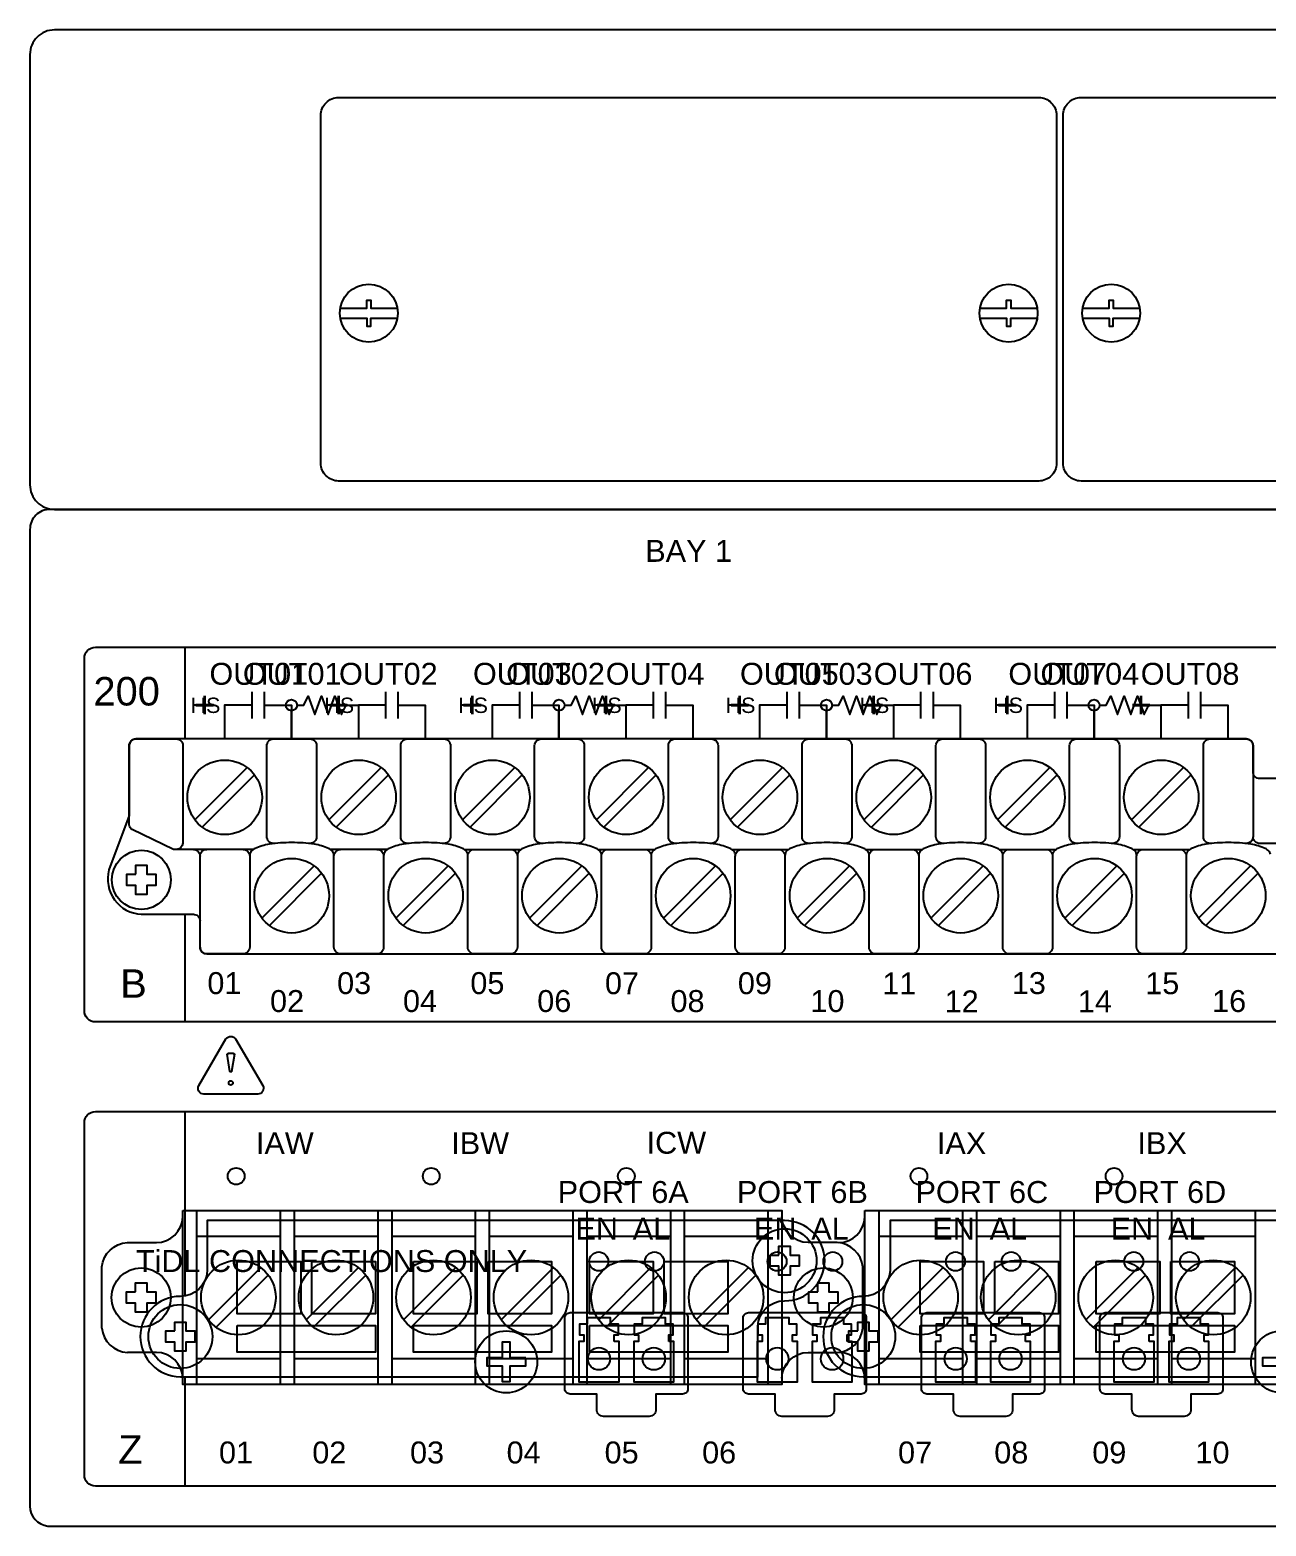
# Model space of a CAD drawing. Extents: x 0.5 to 47.5, y 0.5 to 35.2.
# Drawn here: x 27.37 to 32.92, y 10.18 to 16.89 of the extents above; entities that cross this region are included whole.
import ezdxf
from ezdxf.enums import TextEntityAlignment as Align

# ---------------------------------------------------------------- set-up
doc = ezdxf.new("R2010")
doc.units = 0
doc.header["$MEASUREMENT"] = 0
for name, color, linetype in [('1_2__1__SCREW_TERMINAL__SV', 7, 'CONTINUOUS'), ('1_3__2__CONNECTORIZED__SV_', 7, 'CONTINUOUS'), ('1_4__T__TIME-DOMAIN_LINK__', 7, 'CONTINUOUS'), ('4_1__2___8__OPTOISOLATED_I', 7, 'CONTINUOUS'), ('4_2__7___8__OPTOISOLATED_I', 7, 'CONTINUOUS'), ('4_3__4___24__OPTOISOLATED_', 7, 'CONTINUOUS'), ('4_4__D___24__OPTOISOLATED_', 7, 'CONTINUOUS'), ('4_5__8___8__OPTOISOLATED_I', 7, 'CONTINUOUS'), ('5_0______DWG_', 7, 'CONTINUOUS')]:
    doc.layers.add(name, color=color, linetype=linetype)
doc.styles.add('ARIAL', font='arial.ttf')

msp = doc.modelspace()

# ---------------------------------------------------------------- linework, layer by layer
at = {"layer": '1_2__1__SCREW_TERMINAL__SV'}
for points in [[(40.3805, 10.8159), (40.3805, 10.4128, -0.414214), (40.3305, 10.3628), (27.6692, 10.3628, -0.414214), (27.6192, 10.4128), (27.6192, 11.9929, -0.414214), (27.6692, 12.0428), (40.3305, 12.0428, -0.414214), (40.3805, 11.9929), (40.3805, 11.021)], [(27.6974, 11.0715), (27.6974, 11.3459, -0.374201), (27.812, 11.4547), (27.9422, 11.4547, 0.403969), (28.0602, 11.5706)], [(30.7479, 10.8468, -0.403969), (30.8659, 10.9627), (30.9961, 10.9627, 0.374201), (31.1107, 11.0715), (31.1107, 11.3459, 0.374201), (30.9961, 11.4547), (30.8659, 11.4547, -0.403969), (30.7479, 11.5706)], [(31.0023, 11.4547, 0.403969), (31.1203, 11.5706)], [(27.6974, 11.0715, 0.374201), (27.812, 10.9627)], [(28.0602, 10.8468, 0.403969), (27.9422, 10.9627), (27.812, 10.9627, -0.374201)], [(31.1203, 10.8468, 0.403969), (31.0023, 10.9627)]]:
    msp.add_lwpolyline(points, format="xyb", dxfattribs=at)
for points in [[(28.0692, 12.0428), (28.0692, 11.5987)], [(28.1227, 11.5987), (28.1227, 10.8187)], [(28.4977, 11.5987), (28.4977, 10.8187)], [(28.5603, 11.5987), (28.5603, 10.8187)], [(28.9353, 11.5987), (28.9353, 10.8187)], [(28.9978, 11.5987), (28.9978, 10.8187)], [(29.3728, 11.5987), (29.3728, 10.8187)], [(29.4353, 11.5987), (29.4353, 10.8187)], [(29.8103, 11.5987), (29.8103, 10.8187)], [(29.8728, 11.5987), (29.8728, 10.8187)], [(30.2478, 11.5987), (30.2478, 10.8187)], [(30.3102, 11.5987), (30.3102, 10.8187)], [(30.6852, 11.5987), (30.6852, 10.8187)], [(31.1829, 11.5987), (31.1829, 10.8187)], [(31.5579, 11.5987), (31.5579, 10.8187)], [(31.6204, 11.5987), (31.6204, 10.8187)], [(31.9954, 11.5987), (31.9954, 10.8187)], [(32.0579, 11.5987), (32.0579, 10.8187)], [(32.4329, 11.5987), (32.4329, 10.8187)], [(32.4954, 11.5987), (32.4954, 10.8187)], [(32.8704, 11.5987), (32.8704, 10.8187)], [(28.1227, 11.4836), (28.4977, 11.4836)], [(28.5603, 11.4836), (28.9353, 11.4836)], [(28.9978, 11.4836), (29.3728, 11.4836)], [(29.4353, 11.4836), (29.8103, 11.4836)], [(29.8728, 11.4836), (30.2478, 11.4836)], [(30.3102, 11.4836), (30.6852, 11.4836)], [(31.1829, 11.4836), (31.5579, 11.4836)], [(31.6204, 11.4836), (31.9954, 11.4836)], [(32.0579, 11.4836), (32.4329, 11.4836)], [(32.4954, 11.4836), (32.8704, 11.4836)], [(28.4107, 11.3427), (28.1765, 11.1085)], [(28.8482, 11.3427), (28.614, 11.1085)], [(29.2856, 11.3427), (29.0514, 11.1085)], [(29.7231, 11.3427), (29.4889, 11.1085)], [(30.1606, 11.3427), (29.9265, 11.1085)], [(30.5982, 11.3427), (30.364, 11.1085)], [(31.4708, 11.3427), (31.2366, 11.1085)], [(31.9083, 11.3427), (31.6742, 11.1085)], [(32.3457, 11.3427), (32.1115, 11.1085)], [(32.7832, 11.3427), (32.5491, 11.1085)], [(28.4441, 11.3092), (28.2099, 11.0751)], [(28.8816, 11.3092), (28.6475, 11.0751)], [(29.319, 11.3092), (29.0848, 11.0751)], [(29.7565, 11.3092), (29.5224, 11.0751)], [(30.1941, 11.3092), (29.9599, 11.0751)], [(30.6316, 11.3092), (30.3974, 11.0751)], [(31.5042, 11.3092), (31.2701, 11.0751)], [(31.9418, 11.3092), (31.7076, 11.0751)], [(32.3791, 11.3092), (32.1449, 11.0751)], [(32.8166, 11.3092), (32.5825, 11.0751)], [(28.4977, 10.9338), (28.1227, 10.9338)], [(28.9353, 10.9338), (28.5603, 10.9338)], [(29.3728, 10.9338), (28.9978, 10.9338)], [(29.8103, 10.9338), (29.4353, 10.9338)], [(30.2478, 10.9338), (29.8728, 10.9338)], [(30.6852, 10.9338), (30.3102, 10.9338)], [(31.5579, 10.9338), (31.1829, 10.9338)], [(31.9954, 10.9338), (31.6204, 10.9338)], [(32.4329, 10.9338), (32.0579, 10.9338)], [(32.8704, 10.9338), (32.4954, 10.9338)], [(28.0692, 10.8187), (28.0692, 10.3629)]]:
    msp.add_lwpolyline(points, dxfattribs=at)
for points in [[(28.0602, 11.5987), (30.7477, 11.5987), (30.7477, 10.8187), (28.0602, 10.8187)], [(31.1203, 11.5987), (33.8079, 11.5987), (33.8079, 10.8187), (31.1203, 10.8187)], [(27.849, 11.2335), (27.849, 11.2738), (27.899, 11.2738), (27.899, 11.2335), (27.9391, 11.2335), (27.9391, 11.1835), (27.899, 11.1835), (27.899, 11.1436), (27.849, 11.1436), (27.849, 11.1835), (27.8089, 11.1835), (27.8089, 11.2335)], [(30.9091, 11.2335), (30.9091, 11.2738), (30.9591, 11.2738), (30.9591, 11.2335), (30.9992, 11.2335), (30.9992, 11.1835), (30.9591, 11.1835), (30.9591, 11.1436), (30.9091, 11.1436), (30.9091, 11.1835), (30.869, 11.1835), (30.869, 11.2335)]]:
    msp.add_lwpolyline(points, close=True, dxfattribs=at)
for centre, radius in [((28.3002, 11.7526), 0.0375), ((29.1749, 11.7526), 0.0375), ((30.0502, 11.7526), 0.0375), ((31.3627, 11.7526), 0.0375), ((32.2377, 11.7526), 0.0375), ((27.874, 11.2087), 0.1324), ((28.3103, 11.2089), 0.1673), ((28.7478, 11.2089), 0.1673), ((29.1852, 11.2089), 0.1673), ((29.6227, 11.2089), 0.1673), ((30.0603, 11.2089), 0.1673), ((30.4978, 11.2089), 0.1673), ((30.9341, 11.2087), 0.1324), ((31.3704, 11.2089), 0.1673), ((31.808, 11.2089), 0.1673), ((32.2453, 11.2089), 0.1673), ((32.6829, 11.2089), 0.1673)]:
    msp.add_circle(centre, radius, dxfattribs=at)
at = {"layer": '1_3__2__CONNECTORIZED__SV_'}
msp.add_lwpolyline([(40.3805, 10.8159), (40.3805, 10.4128, -0.414214), (40.3305, 10.3628), (27.6692, 10.3628, -0.414214), (27.6192, 10.4128), (27.6192, 11.9929, -0.414214), (27.6692, 12.0428), (40.3305, 12.0428, -0.414214), (40.3805, 11.9929), (40.3805, 11.021)], format="xyb", dxfattribs=at)
for points in [[(28.0692, 12.0428), (28.0692, 11.2152)], [(28.0692, 10.8537), (28.0692, 10.3629)]]:
    msp.add_lwpolyline(points, dxfattribs=at)
for points in [[(28.05, 11.2137, 1), (28.05, 10.8537), (30.64, 10.8535), (30.64, 11.0798, -0.405199), (30.7599, 11.1937, 0.999995), (30.7599, 11.5538), (28.17, 11.5536), (28.17, 11.3276, -0.399232)], [(31.113, 11.2137, 1), (31.113, 10.8537), (33.703, 10.8535), (33.703, 11.0798, -0.405199), (33.8229, 11.1937, 0.999995), (33.8229, 11.5538), (31.233, 11.5536), (31.233, 11.3276, -0.399232)]]:
    msp.add_lwpolyline(points, format="xyb", close=True, dxfattribs=at)
for points in [[(30.7349, 11.3989), (30.7349, 11.4388), (30.7849, 11.4388), (30.7849, 11.3989), (30.825, 11.3989), (30.825, 11.3486), (30.7849, 11.3486), (30.7849, 11.3086), (30.7349, 11.3086), (30.7349, 11.3486), (30.6948, 11.3486), (30.6948, 11.3989), (30.7349, 11.3989)], [(28.3049, 11.3702), (28.5899, 11.3702), (28.5899, 11.1352), (28.3049, 11.1352)], [(28.6399, 11.3702), (28.9249, 11.3702), (28.9249, 11.1352), (28.6399, 11.1352)], [(29.0949, 11.3702), (29.3799, 11.3702), (29.3799, 11.1352), (29.0949, 11.1352)], [(29.4299, 11.3702), (29.7149, 11.3702), (29.7149, 11.1352), (29.4299, 11.1352)], [(29.8849, 11.3702), (30.1699, 11.3702), (30.1699, 11.1352), (29.8849, 11.1352)], [(30.2199, 11.3702), (30.5049, 11.3702), (30.5049, 11.1352), (30.2199, 11.1352)], [(31.3679, 11.3702), (31.6529, 11.3702), (31.6529, 11.1352), (31.3679, 11.1352)], [(31.7029, 11.3702), (31.9879, 11.3702), (31.9879, 11.1352), (31.7029, 11.1352)], [(32.1579, 11.3702), (32.4429, 11.3702), (32.4429, 11.1352), (32.1579, 11.1352)], [(32.4929, 11.3702), (32.7779, 11.3702), (32.7779, 11.1352), (32.4929, 11.1352)], [(28.025, 11.0589), (28.025, 11.0988), (28.075, 11.0988), (28.075, 11.0589), (28.1151, 11.0589), (28.1151, 11.0085), (28.075, 11.0085), (28.075, 10.9686), (28.025, 10.9686), (28.025, 11.0085), (27.9849, 11.0085), (27.9849, 11.0589), (28.025, 11.0589)], [(28.3049, 11.0836), (28.9249, 11.0836), (28.9249, 10.9636), (28.3049, 10.9636)], [(29.0949, 11.0836), (29.7149, 11.0836), (29.7149, 10.9636), (29.0949, 10.9636)], [(29.8849, 11.0836), (30.5049, 11.0836), (30.5049, 10.9636), (29.8849, 10.9636)], [(31.088, 11.0589), (31.088, 11.0988), (31.138, 11.0988), (31.138, 11.0589), (31.1781, 11.0589), (31.1781, 11.0085), (31.138, 11.0085), (31.138, 10.9686), (31.088, 10.9686), (31.088, 11.0085), (31.0479, 11.0085), (31.0479, 11.0589), (31.088, 11.0589)], [(31.3679, 11.0836), (31.9879, 11.0836), (31.9879, 10.9636), (31.3679, 10.9636)], [(32.1579, 11.0836), (32.7779, 11.0836), (32.7779, 10.9636), (32.1579, 10.9636)]]:
    msp.add_lwpolyline(points, close=True, dxfattribs=at)
for centre, radius in [((28.3002, 11.7526), 0.0375), ((29.1749, 11.7526), 0.0375), ((30.0502, 11.7526), 0.0375), ((31.3627, 11.7526), 0.0375), ((32.2377, 11.7526), 0.0375), ((30.7599, 11.3737), 0.1433), ((28.05, 11.0337), 0.1433), ((31.113, 11.0337), 0.1433)]:
    msp.add_circle(centre, radius, dxfattribs=at)
at = {"layer": '1_4__T__TIME-DOMAIN_LINK__'}
for points in [[(29.7978, 11.1408), (30.3028, 11.1408, -0.414214), (30.3263, 11.1173), (30.3263, 10.7993, -0.414214), (30.3028, 10.7758), (30.1828, 10.7758), (30.1828, 10.7058, -0.414214), (30.1528, 10.6758), (29.9478, 10.6758, -0.414214), (29.9178, 10.7058), (29.9178, 10.7758), (29.7978, 10.7758, -0.414214), (29.7743, 10.7993), (29.7743, 11.1173, -0.414214)], [(30.5978, 11.1408), (31.1028, 11.1408, -0.414214), (31.1263, 11.1173), (31.1263, 10.7993, -0.414214), (31.1028, 10.7758), (30.9828, 10.7758), (30.9828, 10.7058, -0.414214), (30.9528, 10.6758), (30.7478, 10.6758, -0.414214), (30.7178, 10.7058), (30.7178, 10.7758), (30.5978, 10.7758, -0.414214), (30.5743, 10.7993), (30.5743, 11.1173, -0.414214)], [(31.3978, 11.1408), (31.9028, 11.1408, -0.414214), (31.9263, 11.1173), (31.9263, 10.7993, -0.414214), (31.9028, 10.7758), (31.7828, 10.7758), (31.7828, 10.7058, -0.414214), (31.7528, 10.6758), (31.5478, 10.6758, -0.414214), (31.5178, 10.7058), (31.5178, 10.7758), (31.3978, 10.7758, -0.414214), (31.3743, 10.7993), (31.3743, 11.1173, -0.414214)], [(32.1978, 11.1408), (32.7028, 11.1408, -0.414214), (32.7263, 11.1173), (32.7263, 10.7993, -0.414214), (32.7028, 10.7758), (32.5828, 10.7758), (32.5828, 10.7058, -0.414214), (32.5528, 10.6758), (32.3478, 10.6758, -0.414214), (32.3178, 10.7058), (32.3178, 10.7758), (32.1978, 10.7758, -0.414214), (32.1743, 10.7993), (32.1743, 11.1173, -0.414214)]]:
    msp.add_lwpolyline(points, format="xyb", close=True, dxfattribs=at)
for points in [[(29.9953, 11.0108), (29.9953, 11.0408), (30.0148, 11.0408), (30.0148, 11.0888), (29.9798, 11.0888), (29.9798, 11.1168), (29.8748, 11.1168), (29.8748, 11.0888), (29.8398, 11.0888), (29.8398, 11.0408), (29.8593, 11.0408), (29.8593, 11.0108), (29.8374, 11.0108), (29.8374, 10.8308), (30.0173, 10.8308), (30.0173, 11.0108), (29.9953, 11.0108)], [(30.2413, 11.0108), (30.2413, 11.0408), (30.2608, 11.0408), (30.2608, 11.0888), (30.2258, 11.0888), (30.2258, 11.1168), (30.1208, 11.1168), (30.1208, 11.0888), (30.0858, 11.0888), (30.0858, 11.0408), (30.1053, 11.0408), (30.1053, 11.0108), (30.0833, 11.0108), (30.0833, 10.8308), (30.2633, 10.8308), (30.2633, 11.0108), (30.2413, 11.0108)], [(30.7953, 11.0108), (30.7953, 11.0408), (30.8148, 11.0408), (30.8148, 11.0888), (30.7798, 11.0888), (30.7798, 11.1168), (30.6748, 11.1168), (30.6748, 11.0888), (30.6398, 11.0888), (30.6398, 11.0408), (30.6593, 11.0408), (30.6593, 11.0108), (30.6374, 11.0108), (30.6374, 10.8308), (30.8173, 10.8308), (30.8173, 11.0108), (30.7953, 11.0108)], [(31.0413, 11.0108), (31.0413, 11.0408), (31.0608, 11.0408), (31.0608, 11.0888), (31.0258, 11.0888), (31.0258, 11.1168), (30.9208, 11.1168), (30.9208, 11.0888), (30.8858, 11.0888), (30.8858, 11.0408), (30.9053, 11.0408), (30.9053, 11.0108), (30.8833, 11.0108), (30.8833, 10.8308), (31.0633, 10.8308), (31.0633, 11.0108), (31.0413, 11.0108)], [(31.5953, 11.0108), (31.5953, 11.0408), (31.6148, 11.0408), (31.6148, 11.0888), (31.5798, 11.0888), (31.5798, 11.1168), (31.4748, 11.1168), (31.4748, 11.0888), (31.4398, 11.0888), (31.4398, 11.0408), (31.4593, 11.0408), (31.4593, 11.0108), (31.4374, 11.0108), (31.4374, 10.8308), (31.6173, 10.8308), (31.6173, 11.0108), (31.5953, 11.0108)], [(31.8413, 11.0108), (31.8413, 11.0408), (31.8608, 11.0408), (31.8608, 11.0888), (31.8258, 11.0888), (31.8258, 11.1168), (31.7208, 11.1168), (31.7208, 11.0888), (31.6858, 11.0888), (31.6858, 11.0408), (31.7053, 11.0408), (31.7053, 11.0108), (31.6833, 11.0108), (31.6833, 10.8308), (31.8633, 10.8308), (31.8633, 11.0108), (31.8413, 11.0108)], [(32.3953, 11.0108), (32.3953, 11.0408), (32.4148, 11.0408), (32.4148, 11.0888), (32.3798, 11.0888), (32.3798, 11.1168), (32.2748, 11.1168), (32.2748, 11.0888), (32.2398, 11.0888), (32.2398, 11.0408), (32.2593, 11.0408), (32.2593, 11.0108), (32.2374, 11.0108), (32.2374, 10.8308), (32.4173, 10.8308), (32.4173, 11.0108), (32.3953, 11.0108)], [(32.6413, 11.0108), (32.6413, 11.0408), (32.6608, 11.0408), (32.6608, 11.0888), (32.6258, 11.0888), (32.6258, 11.1168), (32.5208, 11.1168), (32.5208, 11.0888), (32.4858, 11.0888), (32.4858, 11.0408), (32.5053, 11.0408), (32.5053, 11.0108), (32.4833, 11.0108), (32.4833, 10.8308), (32.6633, 10.8308), (32.6633, 11.0108), (32.6413, 11.0108)], [(29.5988, 10.9377), (29.5288, 10.9377), (29.5288, 11.0077), (29.4938, 11.0077), (29.4938, 10.9377), (29.4238, 10.9377), (29.4238, 10.9027), (29.4938, 10.9027), (29.4938, 10.8327), (29.5288, 10.8327), (29.5288, 10.9027), (29.5988, 10.9027), (29.5988, 10.9377)], [(33.0788, 10.9377), (33.0088, 10.9377), (33.0088, 11.0077), (32.9738, 11.0077), (32.9738, 10.9377), (32.9038, 10.9377), (32.9038, 10.9027), (32.9738, 10.9027), (32.9738, 10.8327), (33.0088, 10.8327), (33.0088, 10.9027), (33.0788, 10.9027), (33.0788, 10.9377)]]:
    msp.add_lwpolyline(points, dxfattribs=at)
for centre, radius in [((29.9263, 11.3703), 0.0425), ((30.1763, 11.3703), 0.0425), ((30.7263, 11.3703), 0.0425), ((30.9763, 11.3703), 0.0425), ((31.5263, 11.3703), 0.0425), ((31.7763, 11.3703), 0.0425), ((32.3263, 11.3703), 0.0425), ((32.5763, 11.3703), 0.0425), ((29.5113, 10.9202), 0.139), ((32.9913, 10.9202), 0.139), ((29.9274, 10.9338), 0.05), ((30.1733, 10.9338), 0.05), ((30.7274, 10.9338), 0.05), ((30.9733, 10.9338), 0.05), ((31.5274, 10.9338), 0.05), ((31.7733, 10.9338), 0.05), ((32.3274, 10.9338), 0.05), ((32.5733, 10.9338), 0.05)]:
    msp.add_circle(centre, radius, dxfattribs=at)
at = {"layer": '4_1__2___8__OPTOISOLATED_I'}
for points in [[(28.3703, 13.9249), (28.3703, 13.8049)], [(28.4259, 13.9249), (28.4259, 13.8049)], [(28.9703, 13.9249), (28.9703, 13.8049)], [(29.0259, 13.9249), (29.0259, 13.8049)], [(29.5703, 13.9249), (29.5703, 13.8049)], [(29.6259, 13.9249), (29.6259, 13.8049)], [(30.1703, 13.9249), (30.1703, 13.8049)], [(30.2259, 13.9249), (30.2259, 13.8049)], [(30.7703, 13.9249), (30.7703, 13.8049)], [(30.8259, 13.9249), (30.8259, 13.8049)], [(31.3703, 13.9249), (31.3703, 13.8049)], [(31.4259, 13.9249), (31.4259, 13.8049)], [(31.9703, 13.9249), (31.9703, 13.8049)], [(32.0259, 13.9249), (32.0259, 13.8049)], [(32.5703, 13.9249), (32.5703, 13.8049)], [(32.6259, 13.9249), (32.6259, 13.8049)], [(28.3703, 13.8649), (28.2481, 13.8649), (28.2481, 13.7134)], [(28.4259, 13.8649), (28.5481, 13.8649), (28.5481, 13.7134)], [(28.9703, 13.8649), (28.8481, 13.8649), (28.8481, 13.7134)], [(29.0259, 13.8649), (29.1481, 13.8649), (29.1481, 13.7134)], [(29.5703, 13.8649), (29.4481, 13.8649), (29.4481, 13.7134)], [(29.6259, 13.8649), (29.7481, 13.8649), (29.7481, 13.7134)], [(30.1703, 13.8649), (30.0481, 13.8649), (30.0481, 13.7134)], [(30.2259, 13.8649), (30.3481, 13.8649), (30.3481, 13.7134)], [(30.7703, 13.8649), (30.6481, 13.8649), (30.6481, 13.7134)], [(30.8259, 13.8649), (30.9481, 13.8649), (30.9481, 13.7134)], [(31.3703, 13.8649), (31.2481, 13.8649), (31.2481, 13.7134)], [(31.4259, 13.8649), (31.5481, 13.8649), (31.5481, 13.7134)], [(31.9703, 13.8649), (31.8481, 13.8649), (31.8481, 13.7134)], [(32.0259, 13.8649), (32.1481, 13.8649), (32.1481, 13.7134)], [(32.5703, 13.8649), (32.4481, 13.8649), (32.4481, 13.7134)], [(32.6259, 13.8649), (32.7481, 13.8649), (32.7481, 13.7134)]]:
    msp.add_lwpolyline(points, dxfattribs=at)
at = {"layer": '4_2__7___8__OPTOISOLATED_I'}
for points in [[(28.3703, 13.9249), (28.3703, 13.8049)], [(28.4259, 13.9249), (28.4259, 13.8049)], [(28.9703, 13.9249), (28.9703, 13.8049)], [(29.0259, 13.9249), (29.0259, 13.8049)], [(29.5703, 13.9249), (29.5703, 13.8049)], [(29.6259, 13.9249), (29.6259, 13.8049)], [(30.1703, 13.9249), (30.1703, 13.8049)], [(30.2259, 13.9249), (30.2259, 13.8049)], [(30.7703, 13.9249), (30.7703, 13.8049)], [(30.8259, 13.9249), (30.8259, 13.8049)], [(31.3703, 13.9249), (31.3703, 13.8049)], [(31.4259, 13.9249), (31.4259, 13.8049)], [(31.9703, 13.9249), (31.9703, 13.8049)], [(32.0259, 13.9249), (32.0259, 13.8049)], [(32.5703, 13.9249), (32.5703, 13.8049)], [(32.6259, 13.9249), (32.6259, 13.8049)], [(28.3703, 13.8649), (28.2481, 13.8649), (28.2481, 13.7134)], [(28.4259, 13.8649), (28.5481, 13.8649), (28.5481, 13.7134)], [(28.9703, 13.8649), (28.8481, 13.8649), (28.8481, 13.7134)], [(29.0259, 13.8649), (29.1481, 13.8649), (29.1481, 13.7134)], [(29.5703, 13.8649), (29.4481, 13.8649), (29.4481, 13.7134)], [(29.6259, 13.8649), (29.7481, 13.8649), (29.7481, 13.7134)], [(30.1703, 13.8649), (30.0481, 13.8649), (30.0481, 13.7134)], [(30.2259, 13.8649), (30.3481, 13.8649), (30.3481, 13.7134)], [(30.7703, 13.8649), (30.6481, 13.8649), (30.6481, 13.7134)], [(30.8259, 13.8649), (30.9481, 13.8649), (30.9481, 13.7134)], [(31.3703, 13.8649), (31.2481, 13.8649), (31.2481, 13.7134)], [(31.4259, 13.8649), (31.5481, 13.8649), (31.5481, 13.7134)], [(31.9703, 13.8649), (31.8481, 13.8649), (31.8481, 13.7134)], [(32.0259, 13.8649), (32.1481, 13.8649), (32.1481, 13.7134)], [(32.5703, 13.8649), (32.4481, 13.8649), (32.4481, 13.7134)], [(32.6259, 13.8649), (32.7481, 13.8649), (32.7481, 13.7134)]]:
    msp.add_lwpolyline(points, dxfattribs=at)
at = {"layer": '4_3__4___24__OPTOISOLATED_'}
for points in [[(28.3703, 13.9249), (28.3703, 13.8049)], [(28.4259, 13.9249), (28.4259, 13.8049)], [(28.9703, 13.9249), (28.9703, 13.8049)], [(29.0259, 13.9249), (29.0259, 13.8049)], [(29.5703, 13.9249), (29.5703, 13.8049)], [(29.6259, 13.9249), (29.6259, 13.8049)], [(30.1703, 13.9249), (30.1703, 13.8049)], [(30.2259, 13.9249), (30.2259, 13.8049)], [(30.7703, 13.9249), (30.7703, 13.8049)], [(30.8259, 13.9249), (30.8259, 13.8049)], [(31.3703, 13.9249), (31.3703, 13.8049)], [(31.4259, 13.9249), (31.4259, 13.8049)], [(31.9703, 13.9249), (31.9703, 13.8049)], [(32.0259, 13.9249), (32.0259, 13.8049)], [(32.5703, 13.9249), (32.5703, 13.8049)], [(32.6259, 13.9249), (32.6259, 13.8049)], [(28.3703, 13.8649), (28.2481, 13.8649), (28.2481, 13.7134)], [(28.4259, 13.8649), (28.5481, 13.8649), (28.5481, 13.7134)], [(28.9703, 13.8649), (28.8481, 13.8649), (28.8481, 13.7134)], [(29.0259, 13.8649), (29.1481, 13.8649), (29.1481, 13.7134)], [(29.5703, 13.8649), (29.4481, 13.8649), (29.4481, 13.7134)], [(29.6259, 13.8649), (29.7481, 13.8649), (29.7481, 13.7134)], [(30.1703, 13.8649), (30.0481, 13.8649), (30.0481, 13.7134)], [(30.2259, 13.8649), (30.3481, 13.8649), (30.3481, 13.7134)], [(30.7703, 13.8649), (30.6481, 13.8649), (30.6481, 13.7134)], [(30.8259, 13.8649), (30.9481, 13.8649), (30.9481, 13.7134)], [(31.3703, 13.8649), (31.2481, 13.8649), (31.2481, 13.7134)], [(31.4259, 13.8649), (31.5481, 13.8649), (31.5481, 13.7134)], [(31.9703, 13.8649), (31.8481, 13.8649), (31.8481, 13.7134)], [(32.0259, 13.8649), (32.1481, 13.8649), (32.1481, 13.7134)], [(32.5703, 13.8649), (32.4481, 13.8649), (32.4481, 13.7134)], [(32.6259, 13.8649), (32.7481, 13.8649), (32.7481, 13.7134)]]:
    msp.add_lwpolyline(points, dxfattribs=at)
at = {"layer": '4_4__D___24__OPTOISOLATED_'}
for points in [[(28.3703, 13.9249), (28.3703, 13.8049)], [(28.4259, 13.9249), (28.4259, 13.8049)], [(28.9703, 13.9249), (28.9703, 13.8049)], [(29.0259, 13.9249), (29.0259, 13.8049)], [(29.5703, 13.9249), (29.5703, 13.8049)], [(29.6259, 13.9249), (29.6259, 13.8049)], [(30.1703, 13.9249), (30.1703, 13.8049)], [(30.2259, 13.9249), (30.2259, 13.8049)], [(30.7703, 13.9249), (30.7703, 13.8049)], [(30.8259, 13.9249), (30.8259, 13.8049)], [(31.3703, 13.9249), (31.3703, 13.8049)], [(31.4259, 13.9249), (31.4259, 13.8049)], [(31.9703, 13.9249), (31.9703, 13.8049)], [(32.0259, 13.9249), (32.0259, 13.8049)], [(32.5703, 13.9249), (32.5703, 13.8049)], [(32.6259, 13.9249), (32.6259, 13.8049)], [(28.3703, 13.8649), (28.2481, 13.8649), (28.2481, 13.7134)], [(28.4259, 13.8649), (28.5481, 13.8649), (28.5481, 13.7134)], [(28.9703, 13.8649), (28.8481, 13.8649), (28.8481, 13.7134)], [(29.0259, 13.8649), (29.1481, 13.8649), (29.1481, 13.7134)], [(29.5703, 13.8649), (29.4481, 13.8649), (29.4481, 13.7134)], [(29.6259, 13.8649), (29.7481, 13.8649), (29.7481, 13.7134)], [(30.1703, 13.8649), (30.0481, 13.8649), (30.0481, 13.7134)], [(30.2259, 13.8649), (30.3481, 13.8649), (30.3481, 13.7134)], [(30.7703, 13.8649), (30.6481, 13.8649), (30.6481, 13.7134)], [(30.8259, 13.8649), (30.9481, 13.8649), (30.9481, 13.7134)], [(31.3703, 13.8649), (31.2481, 13.8649), (31.2481, 13.7134)], [(31.4259, 13.8649), (31.5481, 13.8649), (31.5481, 13.7134)], [(31.9703, 13.8649), (31.8481, 13.8649), (31.8481, 13.7134)], [(32.0259, 13.8649), (32.1481, 13.8649), (32.1481, 13.7134)], [(32.5703, 13.8649), (32.4481, 13.8649), (32.4481, 13.7134)], [(32.6259, 13.8649), (32.7481, 13.8649), (32.7481, 13.7134)]]:
    msp.add_lwpolyline(points, dxfattribs=at)
at = {"layer": '4_5__8___8__OPTOISOLATED_I'}
for points in [[(28.3703, 13.9249), (28.3703, 13.8049)], [(28.4259, 13.9249), (28.4259, 13.8049)], [(28.5731, 13.8649), (28.603, 13.8649), (28.623, 13.9061), (28.6531, 13.8236), (28.6831, 13.9061), (28.7131, 13.8236), (28.7431, 13.9061), (28.7731, 13.8236), (28.7931, 13.8649), (28.8481, 13.8649), (28.8481, 13.7134)], [(29.5703, 13.9249), (29.5703, 13.8049)], [(29.6259, 13.9249), (29.6259, 13.8049)], [(29.7731, 13.8649), (29.8031, 13.8649), (29.8231, 13.9061), (29.8531, 13.8236), (29.8831, 13.9061), (29.9131, 13.8236), (29.9431, 13.9061), (29.9732, 13.8236), (29.9932, 13.8649), (30.0481, 13.8649), (30.0481, 13.7134)], [(30.7703, 13.9249), (30.7703, 13.8049)], [(30.8259, 13.9249), (30.8259, 13.8049)], [(30.9731, 13.8649), (31.003, 13.8649), (31.023, 13.9061), (31.0531, 13.8236), (31.0831, 13.9061), (31.1131, 13.8236), (31.1431, 13.9061), (31.1731, 13.8236), (31.1931, 13.8649), (31.2481, 13.8649), (31.2481, 13.7134)], [(31.9703, 13.9249), (31.9703, 13.8049)], [(32.0259, 13.9249), (32.0259, 13.8049)], [(32.1731, 13.8649), (32.203, 13.8649), (32.223, 13.9061), (32.2531, 13.8236), (32.2831, 13.9061), (32.3131, 13.8236), (32.3431, 13.9061), (32.3731, 13.8236), (32.3931, 13.8649), (32.4481, 13.8649), (32.4481, 13.7134)], [(28.3703, 13.8649), (28.2481, 13.8649), (28.2481, 13.7134)], [(28.4259, 13.8649), (28.5231, 13.8649)], [(28.5481, 13.7134), (28.5481, 13.8399)], [(29.5703, 13.8649), (29.4481, 13.8649), (29.4481, 13.7134)], [(29.6259, 13.8649), (29.7231, 13.8649)], [(29.7481, 13.7134), (29.7481, 13.8399)], [(30.7703, 13.8649), (30.6481, 13.8649), (30.6481, 13.7134)], [(30.8259, 13.8649), (30.9231, 13.8649)], [(30.9481, 13.7134), (30.9481, 13.8399)], [(31.9703, 13.8649), (31.8481, 13.8649), (31.8481, 13.7134)], [(32.0259, 13.8649), (32.1231, 13.8649)], [(32.1481, 13.7134), (32.1481, 13.8399)]]:
    msp.add_lwpolyline(points, dxfattribs=at)
for centre in [(28.5481, 13.8649), (29.7481, 13.8649), (30.9481, 13.8649), (32.1481, 13.8649)]:
    msp.add_circle(centre, 0.025, dxfattribs=at)
at = {"layer": '5_0______DWG_'}
for points in [[(44.515, 16.8931), (27.485, 16.8931, 0.414214), (27.375, 16.7831), (27.375, 14.8531, 0.414214), (27.485, 14.7431), (44.515, 14.7431, 0.414214), (44.625, 14.8531), (44.625, 16.7831, 0.414214), (44.515, 16.8931)], [(28.138, 12.7796, 0.414213), (28.168, 12.7496), (33.1498, 12.7495, 0.414214), (33.1798, 12.7795), (33.1798, 13.0926), (33.2707, 13.3373, 0.480048), (33.1257, 13.5355), (32.8915, 13.5355, -0.414214), (32.8615, 13.5655), (32.8615, 13.6837, 0.414212), (32.8315, 13.7137), (32.8315, 13.7137), (27.8504, 13.7137, 0.414215), (27.8204, 13.6837), (27.8205, 13.3709), (27.7296, 13.1261, 0.47859), (27.8746, 12.9276), (28.108, 12.9276, -0.414214), (28.138, 12.8976)], [(28.3773, 13.2183), (28.0192, 13.2183), (27.8333, 13.3081, -0.241986), (27.8205, 13.328), (27.8204, 13.6837, -0.422157), (27.8471, 13.7136), (28.0314, 13.7137, -0.414214), (28.0614, 13.6837), (28.0614, 13.2466, -0.390527), (28.0314, 13.2183)], [(28.4757, 13.245), (28.4678, 13.245, -0.414214), (28.4378, 13.275), (28.4378, 13.6837, -0.414214), (28.4678, 13.7137), (28.6307, 13.7137, -0.414214), (28.6607, 13.6837), (28.6607, 13.275, -0.414214), (28.6307, 13.245), (28.6239, 13.245)], [(29.0765, 13.245), (29.0686, 13.245, -0.414214), (29.0386, 13.275), (29.0386, 13.6837, -0.414214), (29.0686, 13.7137), (29.2314, 13.7137, -0.414214), (29.2614, 13.6837), (29.2614, 13.275, -0.414214), (29.2314, 13.245), (29.2246, 13.245)], [(29.6765, 13.245), (29.6686, 13.245, -0.414214), (29.6386, 13.275), (29.6386, 13.6837, -0.414214), (29.6686, 13.7137), (29.8314, 13.7137, -0.414214), (29.8614, 13.6837), (29.8614, 13.275, -0.414214), (29.8314, 13.245), (29.8246, 13.245)], [(30.2765, 13.245), (30.2686, 13.245, -0.414214), (30.2386, 13.275), (30.2386, 13.6837, -0.414214), (30.2686, 13.7137), (30.4314, 13.7137, -0.414214), (30.4614, 13.6837), (30.4614, 13.275, -0.414214), (30.4314, 13.245), (30.4246, 13.245)], [(30.8765, 13.245), (30.8686, 13.245, -0.414214), (30.8386, 13.275), (30.8386, 13.6837, -0.414214), (30.8686, 13.7137), (31.0315, 13.7137, -0.414214), (31.0615, 13.6837), (31.0615, 13.275, -0.414214), (31.0315, 13.245), (31.0246, 13.245)], [(31.4765, 13.245), (31.4686, 13.245, -0.414214), (31.4386, 13.275), (31.4386, 13.6837, -0.414214), (31.4686, 13.7137), (31.6315, 13.7137, -0.414214), (31.6615, 13.6837), (31.6615, 13.275, -0.414214), (31.6315, 13.245), (31.6246, 13.245)], [(32.0765, 13.245), (32.0686, 13.245, -0.414214), (32.0386, 13.275), (32.0386, 13.6837, -0.414214), (32.0686, 13.7137), (32.2315, 13.7137, -0.414214), (32.2615, 13.6837), (32.2615, 13.275, -0.414214), (32.2315, 13.245), (32.2246, 13.245)], [(32.6765, 13.245), (32.6686, 13.245, -0.414214), (32.6386, 13.275), (32.6386, 13.6837, -0.414214), (32.6686, 13.7137), (32.8315, 13.7137, -0.414214), (32.8615, 13.6837), (32.8615, 13.275, -0.414214), (32.8315, 13.245), (32.8247, 13.245)], [(28.108, 13.2183, -0.414214), (28.138, 13.1883)], [(28.3308, 13.2183, -0.414214), (28.3608, 13.1883), (28.3608, 12.7796, -0.414214), (28.3308, 12.7496), (28.168, 12.7496, -0.414214), (28.138, 12.7796), (28.138, 13.1883, -0.414214), (28.168, 13.2183)], [(28.7387, 13.1883, 0.191033), (28.7302, 13.2122, 0.081668), (28.7146, 13.2224, 0.0591), (28.6509, 13.2417, 0.034646), (28.5494, 13.2488, 0.03436), (28.4487, 13.2417, 0.0591), (28.385, 13.2224, 0.081668), (28.3693, 13.2122, 0.191033), (28.3608, 13.1883)], [(28.9316, 13.2183, -0.414214), (28.9616, 13.1883), (28.9616, 12.7796, -0.414214), (28.9316, 12.7496), (28.7687, 12.7496, -0.414214), (28.7387, 12.7796), (28.7387, 13.1883, -0.414214), (28.7687, 13.2183)], [(29.3395, 13.1883, 0.191033), (29.331, 13.2122, 0.081668), (29.3154, 13.2224, 0.0591), (29.2516, 13.2417, 0.034646), (29.1501, 13.2488, 0.03436), (29.0494, 13.2417, 0.0591), (28.9857, 13.2224, 0.081668), (28.9701, 13.2122, 0.191033), (28.9616, 13.1883)], [(29.5316, 13.2183, -0.414214), (29.5616, 13.1883), (29.5616, 12.7796, -0.414214), (29.5316, 12.7496), (29.3687, 12.7496, -0.414214), (29.3387, 12.7796), (29.3387, 13.1883, -0.414214), (29.3687, 13.2183)], [(29.9395, 13.1883, 0.191033), (29.931, 13.2122, 0.081668), (29.9154, 13.2224, 0.0591), (29.8517, 13.2417, 0.034646), (29.7501, 13.2488, 0.03436), (29.6495, 13.2417, 0.0591), (29.5857, 13.2224, 0.081668), (29.5701, 13.2122, 0.191033), (29.5616, 13.1883)], [(30.1316, 13.2183, -0.414214), (30.1616, 13.1883), (30.1616, 12.7796, -0.414214), (30.1316, 12.7496), (29.9688, 12.7496, -0.414214), (29.9388, 12.7796), (29.9388, 13.1883, -0.414214), (29.9688, 13.2183)], [(30.5395, 13.1883, 0.191033), (30.531, 13.2122, 0.081668), (30.5154, 13.2224, 0.0591), (30.4517, 13.2417, 0.034646), (30.3501, 13.2488, 0.03436), (30.2495, 13.2417, 0.0591), (30.1857, 13.2224, 0.081668), (30.1701, 13.2122, 0.191033), (30.1616, 13.1883)], [(30.7316, 13.2183, -0.414214), (30.7616, 13.1883), (30.7616, 12.7796, -0.414214), (30.7316, 12.7496), (30.5688, 12.7496, -0.414214), (30.5388, 12.7796), (30.5388, 13.1883, -0.414214), (30.5688, 13.2183)], [(31.1395, 13.1883, 0.191033), (31.131, 13.2122, 0.081668), (31.1154, 13.2224, 0.0591), (31.0517, 13.2417, 0.034646), (30.9502, 13.2488, 0.03436), (30.8495, 13.2417, 0.0591), (30.7857, 13.2224, 0.081668), (30.7701, 13.2122, 0.191033), (30.7616, 13.1883)], [(31.3316, 13.2183, -0.414214), (31.3616, 13.1883), (31.3616, 12.7796, -0.414214), (31.3316, 12.7496), (31.1688, 12.7496, -0.414214), (31.1388, 12.7796), (31.1388, 13.1883, -0.414214), (31.1688, 13.2183)], [(31.7395, 13.1883, 0.191033), (31.731, 13.2122, 0.081668), (31.7154, 13.2224, 0.0591), (31.6517, 13.2417, 0.034646), (31.5502, 13.2488, 0.03436), (31.4495, 13.2417, 0.0591), (31.3858, 13.2224, 0.081668), (31.3701, 13.2122, 0.191033), (31.3616, 13.1883)], [(31.9316, 13.2183, -0.414214), (31.9616, 13.1883), (31.9616, 12.7796, -0.414214), (31.9316, 12.7496), (31.7688, 12.7496, -0.414214), (31.7388, 12.7796), (31.7388, 13.1883, -0.414214), (31.7688, 13.2183)], [(32.3395, 13.1883, 0.191033), (32.331, 13.2122, 0.081668), (32.3154, 13.2224, 0.0591), (32.2517, 13.2417, 0.034646), (32.1502, 13.2488, 0.03436), (32.0495, 13.2417, 0.0591), (31.9858, 13.2224, 0.081668), (31.9701, 13.2122, 0.191033), (31.9616, 13.1883)], [(32.5316, 13.2183, -0.414214), (32.5616, 13.1883), (32.5616, 12.7796, -0.414214), (32.5316, 12.7496), (32.3688, 12.7496, -0.414214), (32.3388, 12.7796), (32.3388, 13.1883, -0.414214), (32.3688, 13.2183)], [(32.9388, 13.1968, 0.127742), (32.931, 13.2122, 0.081668), (32.9154, 13.2224, 0.0591), (32.8517, 13.2417, 0.034646), (32.7502, 13.2488, 0.03436), (32.6495, 13.2417, 0.0591), (32.5858, 13.2224, 0.081668), (32.5701, 13.2122, 0.191033), (32.5616, 13.1883)], [(32.9688, 13.2449), (32.8915, 13.2448, -0.414214), (32.8615, 13.2748)]]:
    msp.add_lwpolyline(points, format="xyb", dxfattribs=at)
for points in [[(28.7598, 16.5902), (31.8998, 16.5902, -0.414214), (31.9798, 16.5102), (31.9798, 14.9502, -0.414214), (31.8998, 14.8702), (28.7598, 14.8702, -0.414214), (28.6798, 14.9502), (28.6798, 16.5102, -0.414214)], [(32.0898, 16.5902), (35.2298, 16.5902, -0.414214), (35.3098, 16.5102), (35.3098, 14.9502, -0.414214), (35.2298, 14.8702), (32.0898, 14.8702, -0.414214), (32.0098, 14.9502), (32.0098, 16.5102, -0.414214)], [(44.625, 10.2731), (44.625, 14.6531, 0.414214), (44.535, 14.7431), (27.465, 14.7431, 0.414214), (27.375, 14.6531), (27.375, 10.2731, 0.381966), (27.455, 10.1837), (44.545, 10.1837, 0.381966)], [(27.6692, 14.1247), (44.3295, 14.1247, -0.468367), (44.3794, 14.0647), (44.3794, 12.4947, -0.414132), (44.3295, 12.4447), (27.6692, 12.4447, -0.414214), (27.6192, 12.4947), (27.6192, 14.0747, -0.414287)], [(28.2975, 12.368), (28.4199, 12.1589, -0.555022), (28.397, 12.1204), (28.1549, 12.1204, -0.555022), (28.132, 12.1589), (28.2544, 12.368, -0.531445)], [(28.2595, 12.3, -0.299493), (28.2924, 12.3), (28.2795, 12.2216), (28.2786, 12.2207), (28.2734, 12.2207), (28.2724, 12.2216), (28.2595, 12.3)]]:
    msp.add_lwpolyline(points, format="xyb", close=True, dxfattribs=at)
for points in [[(28.7669, 15.6453), (28.8855, 15.6453), (28.8855, 15.6817), (28.9045, 15.6817), (28.9045, 15.6453), (29.0231, 15.6453)], [(31.6369, 15.6448), (31.7555, 15.6448), (31.7555, 15.6811), (31.7745, 15.6811), (31.7745, 15.6448), (31.8931, 15.6448)], [(32.0969, 15.6453), (32.2155, 15.6453), (32.2155, 15.6817), (32.2345, 15.6817), (32.2345, 15.6453), (32.3531, 15.6453)], [(28.7669, 15.601), (28.8855, 15.601), (28.8855, 15.5646), (28.9045, 15.5646), (28.9045, 15.601), (29.0231, 15.601)], [(31.6369, 15.6005), (31.7555, 15.6005), (31.7555, 15.5641), (31.7745, 15.5641), (31.7745, 15.6005), (31.8931, 15.6005)], [(32.0969, 15.601), (32.2155, 15.601), (32.2155, 15.5646), (32.2345, 15.5646), (32.2345, 15.601), (32.3531, 15.601)], [(28.0692, 14.1247), (28.0692, 13.7137)], [(28.3491, 13.5854), (28.1149, 13.3512)], [(28.9499, 13.5854), (28.7157, 13.3512)], [(29.5499, 13.5854), (29.3157, 13.3512)], [(30.1499, 13.5854), (29.9157, 13.3512)], [(30.7499, 13.5854), (30.5157, 13.3512)], [(31.3499, 13.5854), (31.1157, 13.3512)], [(31.9499, 13.5854), (31.7157, 13.3512)], [(32.5499, 13.5854), (32.3157, 13.3512)], [(28.3825, 13.5519), (28.1483, 13.3178)], [(28.9833, 13.5519), (28.7491, 13.3178)], [(29.5833, 13.5519), (29.3491, 13.3178)], [(30.1833, 13.5519), (29.9491, 13.3178)], [(30.7833, 13.5519), (30.5491, 13.3178)], [(31.3833, 13.5519), (31.1491, 13.3178)], [(31.9833, 13.5519), (31.7491, 13.3178)], [(32.5833, 13.5519), (32.3491, 13.3178)], [(28.9781, 13.2183), (28.7222, 13.2183)], [(29.323, 13.2183), (29.5781, 13.2183)], [(29.923, 13.2183), (30.1781, 13.2183)], [(30.523, 13.2183), (30.7781, 13.2183)], [(31.123, 13.2183), (31.3781, 13.2183)], [(31.723, 13.2183), (31.9781, 13.2183)], [(32.323, 13.2183), (32.5781, 13.2183)], [(28.6497, 13.1444), (28.4156, 12.9102)], [(28.6832, 13.1109), (28.449, 12.8768)], [(29.2505, 13.1444), (29.0163, 12.9102)], [(29.2839, 13.1109), (29.0498, 12.8768)], [(29.8505, 13.1444), (29.6164, 12.9102)], [(29.8839, 13.1109), (29.6498, 12.8768)], [(30.4505, 13.1444), (30.2164, 12.9102)], [(30.4839, 13.1109), (30.2498, 12.8768)], [(31.0505, 13.1444), (30.8164, 12.9102)], [(31.0839, 13.1109), (30.8498, 12.8768)], [(31.6505, 13.1444), (31.4164, 12.9102)], [(31.684, 13.1109), (31.4498, 12.8768)], [(32.2505, 13.1444), (32.0164, 12.9102)], [(32.284, 13.1109), (32.0498, 12.8768)], [(32.8505, 13.1444), (32.6164, 12.9102)], [(32.884, 13.1109), (32.6498, 12.8768)], [(28.0692, 12.9276), (28.0692, 12.4447)]]:
    msp.add_lwpolyline(points, dxfattribs=at)
msp.add_lwpolyline([(27.85, 13.1065), (27.85, 13.1468), (27.9, 13.1468), (27.9, 13.1065), (27.9401, 13.1065), (27.9401, 13.0565), (27.9, 13.0565), (27.9, 13.0166), (27.85, 13.0166), (27.85, 13.0565), (27.8099, 13.0565), (27.8099, 13.1065)], close=True, dxfattribs=at)
for centre, radius in [((28.895, 15.6231), 0.13), ((31.765, 15.6226), 0.13), ((32.225, 15.6231), 0.13), ((28.2487, 13.4516), 0.1673), ((28.8495, 13.4516), 0.1673), ((29.4495, 13.4516), 0.1673), ((30.0495, 13.4516), 0.1673), ((30.6495, 13.4516), 0.1673), ((31.2495, 13.4516), 0.1673), ((31.8495, 13.4516), 0.1673), ((32.4495, 13.4516), 0.1673), ((27.875, 13.0817), 0.1324), ((28.5494, 13.0106), 0.1673), ((29.1501, 13.0106), 0.1673), ((29.7501, 13.0106), 0.1673), ((30.3501, 13.0106), 0.1673), ((30.9502, 13.0106), 0.1673), ((31.5502, 13.0106), 0.1673), ((32.1502, 13.0106), 0.1673), ((32.7502, 13.0106), 0.1673), ((28.276, 12.171), 0.00944)]:
    msp.add_circle(centre, radius, dxfattribs=at)

# ---------------------------------------------------------------- texts
at = {"layer": '1_2__1__SCREW_TERMINAL__SV', "style": 'ARIAL'}
for s, height, p in [('IAW', 0.09833, (28.3887, 11.8518)), ('IBW', 0.09833, (29.2648, 11.8518)), ('ICW', 0.09833, (30.141, 11.8534)), ('IAX', 0.09833, (31.4431, 11.8518)), ('IBX', 0.09833, (32.3428, 11.8518)), ('Z', 0.1278, (27.7711, 10.4631)), ('01', 0.09833, (28.2231, 10.4646)), ('02', 0.09833, (28.6416, 10.4646)), ('03', 0.09833, (29.08, 10.4646)), ('04', 0.09833, (29.513, 10.4646)), ('05', 0.09833, (29.9526, 10.4646)), ('06', 0.09833, (30.3901, 10.4646)), ('07', 0.09833, (31.2689, 10.4646)), ('08', 0.09833, (31.7003, 10.4646)), ('09', 0.09833, (32.1401, 10.4646)), ('10', 0.09833, (32.6029, 10.4646))]:
    msp.add_text(s, height=height, dxfattribs=at).set_placement(p)
at = {"layer": '1_3__2__CONNECTORIZED__SV_', "style": 'ARIAL'}
for s, height, p in [('IAW', 0.09833, (28.3887, 11.8518)), ('IBW', 0.09833, (29.2648, 11.8518)), ('ICW', 0.09833, (30.141, 11.8534)), ('IAX', 0.09833, (31.4431, 11.8518)), ('IBX', 0.09833, (32.3428, 11.8518)), ('Z', 0.1278, (27.7711, 10.4631)), ('01', 0.09833, (28.2231, 10.4646)), ('02', 0.09833, (28.6416, 10.4646)), ('03', 0.09833, (29.08, 10.4646)), ('04', 0.09833, (29.513, 10.4646)), ('05', 0.09833, (29.9526, 10.4646)), ('06', 0.09833, (30.3901, 10.4646)), ('07', 0.09833, (31.2689, 10.4646)), ('08', 0.09833, (31.7003, 10.4646)), ('09', 0.09833, (32.1401, 10.4646)), ('10', 0.09833, (32.6029, 10.4646))]:
    msp.add_text(s, height=height, dxfattribs=at).set_placement(p)
at = {"layer": '1_4__T__TIME-DOMAIN_LINK__', "style": 'ARIAL'}
for s, height, p in [('PORT 6A', 0.09833, (29.7423, 11.6327)), ('PORT 6B', 0.09833, (30.5459, 11.6327)), ('PORT 6C', 0.09833, (31.3472, 11.6327)), ('PORT 6D', 0.09833, (32.1456, 11.6327)), ('EN', 0.09833, (29.8217, 11.4688)), ('AL', 0.09833, (30.079, 11.4688)), ('EN', 0.09833, (30.6226, 11.4688)), ('AL', 0.09833, (30.88, 11.4688)), ('EN', 0.09833, (31.4226, 11.4688)), ('AL', 0.09833, (31.68, 11.4688)), ('EN', 0.09833, (32.2226, 11.4688)), ('AL', 0.09833, (32.48, 11.4688)), ('TiDL CONNECTIONS ONLY', 0.098333, (27.8501, 11.323))]:
    msp.add_text(s, height=height, dxfattribs=at).set_placement(p)
at = {"layer": '4_1__2___8__OPTOISOLATED_I', "style": 'ARIAL'}
for s, p in [('OUT01', (28.1803, 13.9565)), ('OUT02', (28.7613, 13.9565)), ('OUT03', (29.3622, 13.9565)), ('OUT04', (29.9577, 13.9565)), ('OUT05', (30.5598, 13.9565)), ('OUT06', (31.1599, 13.9565)), ('OUT07', (31.7636, 13.9565)), ('OUT08', (32.3575, 13.9565))]:
    msp.add_text(s, height=0.09833, dxfattribs=at).set_placement(p)
at = {"layer": '4_2__7___8__OPTOISOLATED_I', "style": 'ARIAL'}
for s, height, p in [('OUT01', 0.09833, (28.1803, 13.9565)), ('OUT02', 0.09833, (28.7613, 13.9565)), ('OUT03', 0.09833, (29.3622, 13.9565)), ('OUT04', 0.09833, (29.9577, 13.9565)), ('OUT05', 0.09833, (30.5598, 13.9565)), ('OUT06', 0.09833, (31.1599, 13.9565)), ('OUT07', 0.09833, (31.7636, 13.9565)), ('OUT08', 0.09833, (32.3575, 13.9565)), ('+', 0.118, (28.1111, 13.8081)), ('+', 0.118, (28.7111, 13.8081)), ('+', 0.118, (29.3111, 13.8081)), ('+', 0.118, (29.9111, 13.8081)), ('+', 0.118, (30.5111, 13.8081)), ('+', 0.118, (31.1112, 13.8081)), ('+', 0.118, (31.7111, 13.8081)), ('+', 0.118, (32.3111, 13.8081))]:
    msp.add_text(s, height=height, dxfattribs=at).set_placement(p)
at = {"layer": '4_3__4___24__OPTOISOLATED_', "style": 'ARIAL'}
for s, height, p in [('OUT01', 0.09833, (28.1803, 13.9565)), ('OUT02', 0.09833, (28.7613, 13.9565)), ('OUT03', 0.09833, (29.3622, 13.9565)), ('OUT04', 0.09833, (29.9577, 13.9565)), ('OUT05', 0.09833, (30.5598, 13.9565)), ('OUT06', 0.09833, (31.1599, 13.9565)), ('OUT07', 0.09833, (31.7636, 13.9565)), ('OUT08', 0.09833, (32.3575, 13.9565)), ('HS', 0.06883, (28.0958, 13.83)), ('HS', 0.06883, (28.6958, 13.83)), ('HS', 0.06883, (29.2958, 13.83)), ('HS', 0.06883, (29.8958, 13.83)), ('HS', 0.06883, (30.4958, 13.83)), ('HS', 0.06883, (31.0958, 13.83))]:
    msp.add_text(s, height=height, dxfattribs=at).set_placement(p)
at = {"layer": '4_4__D___24__OPTOISOLATED_', "style": 'ARIAL'}
for s, p in [('OUT01', (28.1803, 13.9565)), ('OUT02', (28.7613, 13.9565)), ('OUT03', (29.3622, 13.9565)), ('OUT04', (29.9577, 13.9565)), ('OUT05', (30.5598, 13.9565)), ('OUT06', (31.1599, 13.9565)), ('OUT07', (31.7636, 13.9565)), ('OUT08', (32.3575, 13.9565))]:
    msp.add_text(s, height=0.09833, dxfattribs=at).set_placement(p)
at = {"layer": '4_5__8___8__OPTOISOLATED_I', "style": 'ARIAL'}
for s, height, p in [('OUT01', 0.09833, (28.3302, 13.9565)), ('OUT02', 0.09833, (29.5113, 13.9565)), ('OUT03', 0.09833, (30.7122, 13.9565)), ('OUT04', 0.09833, (31.9077, 13.9565)), ('HS', 0.06883, (28.0957, 13.83)), ('HS', 0.06883, (29.2958, 13.83)), ('HS', 0.06883, (30.4958, 13.83)), ('HS', 0.06883, (31.6958, 13.83))]:
    msp.add_text(s, height=height, dxfattribs=at).set_placement(p)
at = {"layer": '5_0______DWG_', "style": 'ARIAL'}
msp.add_text('BAY 1', height=0.09833, dxfattribs=at).set_placement((30.3298, 14.5078), align=Align.CENTER)
for s, height, p in [('200', 0.12783, (27.66, 13.8635)), ('B', 0.1278, (27.7801, 12.5526)), ('01', 0.09833, (28.1709, 12.5695)), ('03', 0.09833, (28.7529, 12.5695)), ('05', 0.09833, (29.3505, 12.5695)), ('07', 0.09833, (29.9543, 12.569)), ('09', 0.09833, (30.5505, 12.569)), ('11', 0.09833, (31.1981, 12.5679)), ('13', 0.09833, (31.7793, 12.5695)), ('15', 0.09833, (32.3776, 12.569)), ('02', 0.09833, (28.452, 12.489)), ('04', 0.09833, (29.0484, 12.489)), ('06', 0.09833, (29.6505, 12.489)), ('08', 0.09833, (30.2482, 12.489)), ('10', 0.09833, (30.8758, 12.489)), ('12', 0.09833, (31.4779, 12.4874)), ('14', 0.09833, (32.0755, 12.4874)), ('16', 0.09833, (32.6776, 12.489))]:
    msp.add_text(s, height=height, dxfattribs=at).set_placement(p)

doc.saveas('drawing.dxf')
